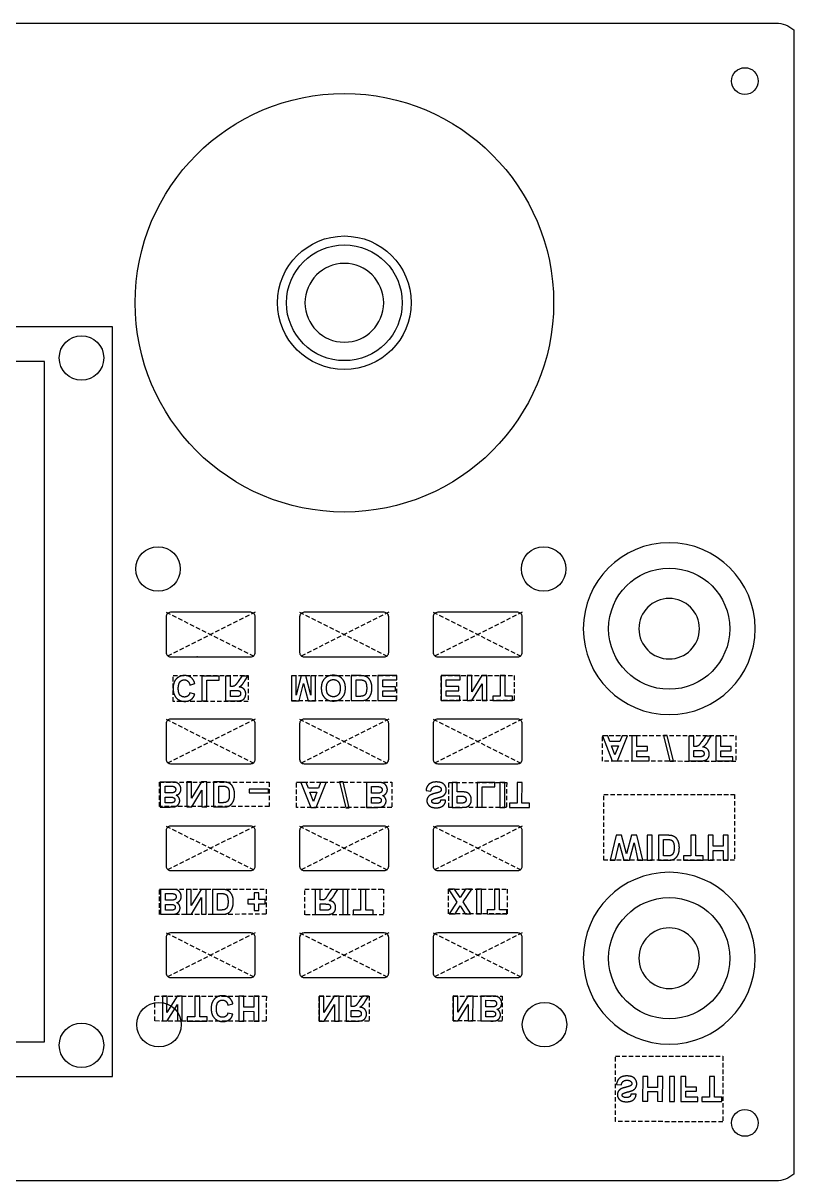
# Model space of a CAD drawing. Header units: millimetres. Extents: x 0 to 254, y -130 to 0.
# Drawn here: x 167.4 to 254, y -130 to 0 of the extents above; entities that cross this region are included whole.
import ezdxf

# ---------------------------------------------------------------- set-up
doc = ezdxf.new("R2010")
doc.units = ezdxf.units.MM
doc.linetypes.add('DASHED', pattern=[0.75, 0.5, -0.25])
doc.layers.get('0').update_dxf_attribs({"linetype": 'CONTINUOUS'})

msp = doc.modelspace()

# ---------------------------------------------------------------- linework, layer by layer
at = {"linetype": 'DASHED'}
for p, q in [((193.5, -66.16), (183.5, -71.16)), ((183.5, -66.16), (193.5, -71.16)), ((208.5, -66.16), (198.5, -71.16)), ((198.5, -66.16), (208.5, -71.16)), ((223.5, -66.16), (213.5, -71.16)), ((213.5, -66.16), (223.5, -71.16)), ((184.29, -73.25), (192.71, -73.25)), ((184.29, -76.17), (184.29, -73.25)), ((192.71, -73.25), (192.72, -76.16)), ((197.63, -73.25), (209.37, -73.25)), ((197.63, -76.1), (197.63, -73.25)), ((209.37, -73.25), (209.37, -76.09)), ((214.4, -73.25), (222.6, -73.26)), ((214.4, -76.06), (214.4, -73.25)), ((222.6, -73.26), (222.59, -76.07)), ((192.72, -76.16), (184.29, -76.17)), ((209.37, -76.09), (197.63, -76.1)), ((222.59, -76.07), (214.4, -76.06)), ((193.5, -78.16), (183.5, -83.16)), ((183.5, -78.16), (193.5, -83.16)), ((208.5, -78.16), (198.5, -83.16)), ((198.5, -78.16), (208.5, -83.16)), ((223.5, -78.16), (213.5, -83.16)), ((213.5, -78.16), (223.5, -83.16)), ((232.52, -79.99), (247.48, -80.01)), ((232.52, -82.88), (232.52, -79.99)), ((247.48, -80.01), (247.48, -82.9)), ((247.48, -82.9), (232.52, -82.88)), ((182.75, -85.25), (195.08, -85.25)), ((182.75, -87.98), (182.75, -85.25)), ((195.08, -85.25), (195.08, -87.97)), ((198.16, -85.25), (208.84, -85.25)), ((198.16, -88.07), (198.16, -85.25)), ((208.84, -85.25), (208.84, -88.07)), ((215.25, -85.26), (221.75, -85.26)), ((215.25, -88.07), (215.25, -85.26)), ((221.75, -85.26), (221.74, -88.07)), ((232.65, -86.6), (247.35, -86.6)), ((232.65, -94), (232.65, -86.6)), ((247.35, -86.6), (247.35, -94)), ((195.08, -87.97), (182.75, -87.98)), ((208.84, -88.07), (198.16, -88.07)), ((221.74, -88.07), (215.25, -88.07)), ((193.5, -90.16), (183.5, -95.16)), ((183.5, -90.16), (193.5, -95.16)), ((208.5, -90.16), (198.5, -95.16)), ((198.5, -90.16), (208.5, -95.16)), ((223.5, -90.16), (213.5, -95.16)), ((213.5, -90.16), (223.5, -95.16)), ((247.35, -94), (232.65, -94)), ((182.76, -97.26), (194.74, -97.26)), ((182.76, -100.08), (182.76, -97.26)), ((194.74, -97.26), (194.74, -100.07)), ((199.08, -97.25), (207.92, -97.25)), ((199.08, -100.13), (199.08, -97.25)), ((207.92, -97.25), (207.92, -100.12)), ((215.2, -97.25), (221.8, -97.25)), ((215.2, -100.01), (215.2, -97.25)), ((221.8, -97.25), (221.79, -100.02)), ((194.74, -100.07), (182.76, -100.08)), ((221.79, -100.02), (215.2, -100.01)), ((207.92, -100.12), (199.08, -100.13)), ((193.5, -102.16), (183.5, -107.16)), ((183.5, -102.16), (193.5, -107.16)), ((208.5, -102.16), (198.5, -107.16)), ((198.5, -102.16), (208.5, -107.16)), ((223.5, -102.16), (213.5, -107.16)), ((213.5, -102.16), (223.5, -107.16)), ((182.24, -109.25), (194.76, -109.27)), ((182.24, -112.05), (182.24, -109.25)), ((194.76, -109.27), (194.75, -112.07)), ((200.71, -109.25), (206.29, -109.25)), ((200.71, -112.06), (200.71, -109.25)), ((206.29, -109.25), (206.29, -112.06)), ((215.74, -112.04), (215.75, -109.25)), ((215.75, -109.25), (221.25, -109.26)), ((221.25, -109.26), (221.24, -112.06)), ((194.75, -112.07), (182.24, -112.05)), ((206.29, -112.06), (200.71, -112.06)), ((221.24, -112.06), (215.74, -112.04)), ((233.96, -123.35), (233.97, -115.99)), ((233.97, -115.99), (246.03, -116.01)), ((246.03, -116.01), (246.02, -123.36)), ((246.02, -123.36), (233.96, -123.35))]:
    msp.add_line(p, q, dxfattribs=at)
for p, q in [((187.51, -73.31), (187.51, -76.09)), ((189.48, -73.31), (187.51, -73.31)), ((188.07, -76.09), (188.07, -73.78)), ((188.07, -73.78), (189.48, -73.78)), ((189.48, -73.78), (189.48, -73.31)), ((190.16, -73.31), (190.16, -76.11)), ((190.73, -73.31), (190.16, -73.31)), ((190.73, -74.48), (190.73, -73.31)), ((192, -73.31), (191.6, -73.92)), ((192.68, -73.31), (192, -73.31)), ((192.34, -73.85), (192.68, -73.31)), ((197.59, -73.28), (197.59, -76.08)), ((198.11, -73.28), (197.59, -73.28)), ((198.67, -73.28), (198.11, -75.48)), ((198.11, -75.48), (198.11, -73.28)), ((199.21, -73.28), (198.67, -73.28)), ((199.77, -75.48), (199.21, -73.28)), ((200.29, -73.28), (199.77, -73.28)), ((199.77, -73.28), (199.77, -75.48)), ((200.29, -76.08), (200.29, -73.28)), ((205.33, -73.27), (204.27, -73.27)), ((204.27, -73.27), (204.27, -76.07)), ((204.83, -75.6), (204.83, -73.75)), ((204.83, -73.75), (205.26, -73.75)), ((207.28, -73.27), (207.28, -76.07)), ((209.41, -73.27), (207.28, -73.27)), ((207.85, -74.51), (207.85, -73.74)), ((207.85, -73.74), (209.41, -73.74)), ((209.41, -73.74), (209.41, -73.27)), ((214.4, -73.25), (214.4, -76.05)), ((216.53, -73.26), (214.4, -73.25)), ((214.97, -74.49), (214.97, -73.73)), ((214.97, -73.73), (216.53, -73.73)), ((216.53, -73.73), (216.53, -73.26)), ((217.3, -73.26), (217.3, -76.06)), ((217.82, -73.26), (217.3, -73.26)), ((218.95, -73.26), (217.82, -75.08)), ((217.82, -75.08), (217.82, -73.26)), ((219.52, -73.26), (218.95, -73.26)), ((219.52, -76.06), (219.52, -73.26)), ((221.03, -73.26), (221.03, -75.59)), ((221.59, -73.26), (221.03, -73.26)), ((221.59, -75.59), (221.59, -73.26)), ((186.72, -75.34), (186.16, -75.2)), ((186.18, -74.34), (186.72, -74.16)), ((190.84, -74.48), (190.73, -74.48)), ((190.73, -74.92), (191.15, -74.92)), ((190.73, -75.63), (190.73, -74.92)), ((198.43, -76.08), (198.94, -74.17)), ((198.94, -74.17), (199.44, -76.08)), ((209.25, -74.51), (207.85, -74.51)), ((207.85, -75.6), (207.85, -74.98)), ((207.85, -74.98), (209.25, -74.98)), ((209.25, -74.98), (209.25, -74.51)), ((216.37, -74.49), (214.97, -74.49)), ((214.97, -75.58), (214.97, -74.96)), ((214.97, -74.96), (216.37, -74.96)), ((216.37, -74.96), (216.37, -74.49)), ((217.85, -76.06), (218.99, -74.19)), ((218.99, -74.19), (218.99, -76.06)), ((187.51, -76.09), (188.07, -76.09)), ((190.16, -76.11), (191.35, -76.11)), ((191.17, -75.63), (190.73, -75.63)), ((197.59, -76.08), (198.43, -76.08)), ((199.44, -76.08), (200.29, -76.08)), ((204.27, -76.07), (205.3, -76.07)), ((205.09, -75.6), (204.83, -75.6)), ((207.28, -76.07), (209.36, -76.07)), ((209.36, -75.6), (207.85, -75.6)), ((209.36, -76.07), (209.36, -75.6)), ((214.4, -76.05), (216.48, -76.06)), ((216.48, -75.58), (214.97, -75.58)), ((216.48, -76.06), (216.48, -75.58)), ((217.3, -76.06), (217.85, -76.06)), ((218.99, -76.06), (219.52, -76.06)), ((221.03, -75.59), (220.2, -75.59)), ((220.2, -75.59), (220.2, -76.06)), ((220.2, -76.06), (222.42, -76.06)), ((222.42, -75.59), (221.59, -75.59)), ((222.42, -76.06), (222.42, -75.59)), ((233.12, -80.04), (232.52, -80.04)), ((232.52, -80.04), (233.61, -82.84)), ((233.35, -80.67), (233.12, -80.04)), ((234.2, -82.84), (235.33, -80.04)), ((234.71, -80.04), (234.47, -80.67)), ((235.33, -80.04), (234.71, -80.04)), ((235.82, -80.04), (235.82, -82.84)), ((236.38, -80.04), (235.82, -80.04)), ((236.38, -81.23), (236.38, -80.04)), ((239.38, -80), (240.07, -82.89)), ((239.77, -80), (239.38, -80)), ((240.47, -82.89), (239.77, -80)), ((242.22, -80.05), (242.21, -82.85)), ((242.78, -80.05), (242.22, -80.05)), ((242.78, -81.22), (242.78, -80.05)), ((244.06, -80.05), (243.65, -80.66)), ((244.73, -80.05), (244.06, -80.05)), ((244.39, -80.6), (244.73, -80.05)), ((245.23, -80.05), (245.23, -82.85)), ((245.79, -80.05), (245.23, -80.05)), ((245.79, -81.24), (245.79, -80.05)), ((234.47, -80.67), (233.35, -80.67)), ((233.9, -82.18), (233.52, -81.14)), ((233.52, -81.14), (234.29, -81.15)), ((234.29, -81.15), (233.9, -82.18)), ((237.55, -81.23), (236.38, -81.23)), ((236.38, -82.37), (236.38, -81.7)), ((236.38, -81.7), (237.55, -81.71)), ((237.55, -81.71), (237.55, -81.23)), ((242.89, -81.22), (242.78, -81.22)), ((242.78, -81.66), (243.2, -81.66)), ((242.78, -82.37), (242.78, -81.66)), ((246.96, -81.24), (245.79, -81.24)), ((245.79, -82.38), (245.79, -81.71)), ((245.79, -81.71), (246.96, -81.72)), ((246.96, -81.72), (246.96, -81.24)), ((233.61, -82.84), (234.2, -82.84)), ((235.82, -82.84), (237.74, -82.84)), ((237.74, -82.37), (236.38, -82.37)), ((237.74, -82.84), (237.74, -82.37)), ((240.07, -82.89), (240.47, -82.89)), ((242.21, -82.85), (243.4, -82.85)), ((243.22, -82.37), (242.78, -82.37)), ((245.23, -82.85), (247.15, -82.85)), ((247.15, -82.38), (245.79, -82.38)), ((247.15, -82.85), (247.15, -82.38)), ((183.77, -85.22), (182.82, -85.22)), ((182.82, -85.22), (182.82, -88.02)), ((183.39, -86.44), (183.39, -85.69)), ((183.39, -85.69), (183.91, -85.69)), ((185.84, -85.21), (185.84, -88.01)), ((186.36, -85.21), (185.84, -85.21)), ((187.49, -85.21), (186.36, -87.04)), ((186.36, -87.04), (186.36, -85.21)), ((188.06, -85.21), (187.49, -85.21)), ((188.06, -88.01), (188.06, -85.21)), ((189.91, -85.21), (188.84, -85.21)), ((188.84, -85.21), (188.84, -88.01)), ((189.41, -87.54), (189.41, -85.68)), ((189.41, -85.68), (189.83, -85.68)), ((199.25, -85.26), (198.65, -85.26)), ((198.65, -85.26), (199.74, -88.06)), ((199.48, -85.9), (199.25, -85.26)), ((200.34, -88.06), (201.46, -85.26)), ((200.85, -85.26), (200.6, -85.9)), ((201.46, -85.26), (200.85, -85.26)), ((202.97, -85.21), (203.67, -88.11)), ((203.37, -85.21), (202.97, -85.21)), ((204.07, -88.11), (203.37, -85.21)), ((206.96, -85.26), (206, -85.26)), ((206, -85.26), (206, -88.06)), ((206.57, -86.48), (206.57, -85.73)), ((206.57, -85.73), (207.09, -85.73)), ((215.63, -85.26), (215.63, -88.06)), ((216.2, -85.26), (215.63, -85.26)), ((216.2, -86.32), (216.2, -85.26)), ((218.45, -85.27), (218.44, -88.04)), ((220.42, -85.27), (218.45, -85.27)), ((219.01, -88.04), (219.01, -85.74)), ((219.01, -85.74), (220.42, -85.74)), ((220.42, -85.74), (220.42, -85.27)), ((220.99, -85.27), (220.99, -88.07)), ((221.55, -85.27), (220.99, -85.27)), ((221.55, -88.07), (221.55, -85.27)), ((222.91, -85.27), (222.91, -87.6)), ((223.48, -85.27), (222.91, -85.27)), ((223.47, -87.6), (223.48, -85.27)), ((183.84, -86.44), (183.39, -86.44)), ((183.39, -87.55), (183.39, -86.9)), ((183.39, -86.9), (183.76, -86.9)), ((186.39, -88.01), (187.53, -86.14)), ((187.53, -86.14), (187.53, -88.01)), ((192.84, -86.02), (192.84, -86.43)), ((195.01, -86.02), (192.84, -86.02)), ((192.84, -86.43), (195.01, -86.42)), ((195.01, -86.42), (195.01, -86.02)), ((200.6, -85.9), (199.48, -85.9)), ((200.04, -87.41), (199.66, -86.37)), ((199.66, -86.37), (200.42, -86.37)), ((200.42, -86.37), (200.04, -87.41)), ((207.02, -86.48), (206.57, -86.48)), ((206.57, -87.59), (206.57, -86.95)), ((206.57, -86.95), (206.94, -86.95)), ((212.69, -86.17), (213.24, -86.23)), ((216.57, -86.32), (216.2, -86.32)), ((216.2, -87.59), (216.2, -86.8)), ((216.2, -86.8), (216.51, -86.8)), ((182.82, -88.02), (183.94, -88.02)), ((183.71, -87.55), (183.39, -87.55)), ((185.84, -88.01), (186.39, -88.01)), ((187.53, -88.01), (188.06, -88.01)), ((188.84, -88.01), (189.88, -88.01)), ((189.66, -87.54), (189.41, -87.54)), ((199.74, -88.06), (200.34, -88.06)), ((203.67, -88.11), (204.07, -88.11)), ((206, -88.06), (207.12, -88.06)), ((206.89, -87.59), (206.57, -87.59)), ((214.89, -87.26), (214.32, -87.24)), ((215.63, -88.06), (216.54, -88.06)), ((216.47, -87.59), (216.2, -87.59)), ((218.44, -88.04), (219.01, -88.04)), ((220.99, -88.07), (221.55, -88.07)), ((222.91, -87.6), (222.08, -87.59)), ((222.08, -87.59), (222.08, -88.07)), ((222.08, -88.07), (224.3, -88.07)), ((224.3, -87.6), (223.47, -87.6)), ((224.3, -88.07), (224.3, -87.6)), ((234.04, -91.2), (233.37, -94)), ((233.95, -94), (234.37, -92.07)), ((234.65, -91.2), (234.04, -91.2)), ((234.37, -92.07), (234.89, -94)), ((235.21, -93.29), (234.65, -91.2)), ((235.77, -91.2), (235.21, -93.29)), ((235.56, -94), (236.05, -92.04)), ((236.37, -91.2), (235.77, -91.2)), ((236.05, -92.04), (236.48, -94)), ((237.05, -94), (236.37, -91.2)), ((237.51, -91.2), (237.51, -94)), ((238.07, -91.2), (237.51, -91.2)), ((238.07, -94), (238.07, -91.2)), ((239.86, -91.2), (238.8, -91.2)), ((238.8, -91.2), (238.8, -94)), ((239.36, -93.52), (239.36, -91.67)), ((239.36, -91.67), (239.78, -91.67)), ((242.44, -91.2), (242.44, -93.52)), ((243.01, -91.2), (242.44, -91.2)), ((243.01, -93.52), (243.01, -91.2)), ((244.39, -91.2), (244.39, -94)), ((244.95, -91.2), (244.39, -91.2)), ((244.95, -92.42), (244.95, -91.2)), ((246.63, -91.2), (246.06, -91.2)), ((246.06, -91.2), (246.06, -92.42)), ((246.63, -94), (246.63, -91.2)), ((239.62, -93.52), (239.36, -93.52)), ((242.44, -93.52), (241.61, -93.52)), ((241.61, -93.52), (241.61, -94)), ((243.83, -93.52), (243.01, -93.52)), ((243.83, -94), (243.83, -93.52)), ((246.06, -92.42), (244.95, -92.42)), ((244.95, -94), (244.95, -92.9)), ((244.95, -92.9), (246.06, -92.9)), ((246.06, -92.9), (246.06, -94)), ((233.37, -94), (233.95, -94)), ((234.89, -94), (235.56, -94)), ((236.48, -94), (237.05, -94)), ((237.51, -94), (238.07, -94)), ((238.8, -94), (239.83, -94)), ((241.61, -94), (243.83, -94)), ((244.39, -94), (244.95, -94)), ((246.06, -94), (246.63, -94)), ((183.82, -97.27), (182.87, -97.27)), ((182.87, -97.27), (182.87, -100.07)), ((185.79, -97.27), (185.79, -100.07)), ((186.31, -97.27), (185.79, -97.27)), ((187.44, -97.27), (186.31, -99.09)), ((186.31, -99.09), (186.31, -97.27)), ((188.01, -97.27), (187.44, -97.27)), ((188.01, -100.07), (188.01, -97.27)), ((189.76, -97.27), (188.7, -97.27)), ((188.7, -97.27), (188.7, -100.07)), ((200.25, -97.29), (200.25, -100.09)), ((200.82, -97.29), (200.25, -97.29)), ((200.82, -98.46), (200.82, -97.29)), ((202.09, -97.29), (201.68, -97.9)), ((202.77, -97.29), (202.09, -97.29)), ((202.43, -97.84), (202.77, -97.29)), ((203.34, -97.29), (203.34, -100.09)), ((203.9, -97.29), (203.34, -97.29)), ((203.9, -100.09), (203.9, -97.29)), ((205.35, -97.29), (205.35, -99.62)), ((205.92, -97.29), (205.35, -97.29)), ((205.92, -99.61), (205.92, -97.29)), ((215.22, -97.23), (216.17, -98.69)), ((215.89, -97.23), (215.22, -97.23)), ((216.52, -98.2), (215.89, -97.23)), ((217.14, -97.23), (216.52, -98.2)), ((216.86, -98.67), (217.82, -97.23)), ((217.82, -97.23), (217.14, -97.23)), ((218.37, -97.23), (218.37, -100.03)), ((218.94, -97.23), (218.37, -97.23)), ((218.94, -100.03), (218.94, -97.23)), ((220.39, -97.23), (220.39, -99.56)), ((220.95, -97.23), (220.39, -97.23)), ((220.95, -99.56), (220.95, -97.23)), ((183.43, -98.49), (183.43, -97.74)), ((183.43, -97.74), (183.95, -97.74)), ((183.89, -98.49), (183.43, -98.49)), ((186.34, -100.07), (187.48, -98.2)), ((187.48, -98.2), (187.48, -100.07)), ((189.26, -99.59), (189.26, -97.74)), ((189.26, -97.74), (189.69, -97.74)), ((193.41, -98.4), (192.68, -98.4)), ((192.68, -98.4), (192.68, -98.9)), ((193.41, -97.67), (193.41, -98.4)), ((193.9, -97.67), (193.41, -97.67)), ((193.9, -98.4), (193.9, -97.67)), ((194.64, -98.4), (193.9, -98.4)), ((194.64, -98.9), (194.64, -98.4)), ((200.93, -98.46), (200.82, -98.46)), ((216.17, -98.69), (215.3, -100.03)), ((217.73, -100.03), (216.86, -98.67)), ((182.87, -100.07), (183.99, -100.07)), ((183.43, -99.6), (183.43, -98.96)), ((183.43, -98.96), (183.8, -98.96)), ((183.76, -99.6), (183.43, -99.6)), ((185.79, -100.07), (186.34, -100.07)), ((187.48, -100.07), (188.01, -100.07)), ((188.7, -100.07), (189.73, -100.07)), ((189.52, -99.59), (189.26, -99.59)), ((192.68, -98.9), (193.41, -98.9)), ((193.41, -98.9), (193.41, -99.63)), ((193.41, -99.63), (193.9, -99.63)), ((193.9, -99.63), (193.9, -98.9)), ((193.9, -98.9), (194.64, -98.9)), ((200.25, -100.09), (201.44, -100.09)), ((200.82, -98.91), (201.24, -98.91)), ((200.82, -99.62), (200.82, -98.91)), ((201.26, -99.62), (200.82, -99.62)), ((203.34, -100.09), (203.9, -100.09)), ((205.35, -99.62), (204.52, -99.62)), ((204.52, -99.62), (204.52, -100.09)), ((204.52, -100.09), (206.75, -100.09)), ((206.75, -99.61), (205.92, -99.61)), ((206.75, -100.09), (206.75, -99.61)), ((215.3, -100.03), (215.97, -100.03)), ((215.97, -100.03), (216.53, -99.13)), ((216.53, -99.13), (217.08, -100.03)), ((217.08, -100.03), (217.73, -100.03)), ((218.37, -100.03), (218.94, -100.03)), ((220.39, -99.56), (219.56, -99.56)), ((219.56, -99.56), (219.56, -100.03)), ((219.56, -100.03), (221.78, -100.04)), ((221.78, -99.56), (220.95, -99.56)), ((221.78, -100.04), (221.78, -99.56)), ((183.08, -109.25), (183.08, -112.05)), ((183.61, -109.25), (183.08, -109.25)), ((184.74, -109.25), (183.6, -111.08)), ((183.6, -111.08), (183.61, -109.25)), ((183.63, -112.05), (184.78, -110.18)), ((185.3, -109.25), (184.74, -109.25)), ((184.78, -110.18), (184.77, -112.05)), ((185.3, -112.05), (185.3, -109.25)), ((186.72, -109.26), (186.71, -111.58)), ((187.28, -109.26), (186.72, -109.26)), ((187.28, -111.58), (187.28, -109.26)), ((190.45, -110.29), (191, -110.12)), ((191.68, -109.27), (191.67, -112.07)), ((192.24, -109.27), (191.68, -109.27)), ((192.24, -110.49), (192.24, -109.27)), ((193.35, -110.49), (192.24, -110.49)), ((193.92, -109.27), (193.35, -109.27)), ((193.35, -109.27), (193.35, -110.49)), ((193.91, -112.07), (193.92, -109.27)), ((200.71, -109.26), (200.71, -112.06)), ((201.23, -109.26), (200.71, -109.26)), ((202.36, -109.26), (201.23, -111.09)), ((201.23, -111.09), (201.23, -109.26)), ((201.26, -112.06), (202.4, -110.19)), ((202.93, -109.26), (202.36, -109.26)), ((202.4, -110.19), (202.4, -112.06)), ((202.93, -112.06), (202.93, -109.26)), ((203.72, -109.26), (203.72, -112.06)), ((204.28, -109.26), (203.72, -109.26)), ((204.28, -110.43), (204.28, -109.26)), ((204.4, -110.43), (204.28, -110.43)), ((205.56, -109.26), (205.15, -109.87)), ((206.23, -109.26), (205.56, -109.26)), ((205.89, -109.8), (206.23, -109.26)), ((215.75, -109.24), (215.74, -112.04)), ((216.27, -109.25), (215.75, -109.24)), ((217.4, -109.25), (216.27, -111.07)), ((216.27, -111.07), (216.27, -109.25)), ((216.29, -112.05), (217.44, -110.18)), ((217.97, -109.25), (217.4, -109.25)), ((217.44, -110.18), (217.44, -112.05)), ((217.96, -112.05), (217.97, -109.25)), ((218.85, -109.25), (218.84, -112.05)), ((219.8, -109.25), (218.85, -109.25)), ((219.41, -110.47), (219.42, -109.72)), ((219.87, -110.47), (219.41, -110.47)), ((219.42, -109.72), (219.94, -109.73)), ((186.71, -111.58), (185.88, -111.58)), ((185.88, -111.58), (185.88, -112.06)), ((188.11, -111.59), (187.28, -111.58)), ((188.11, -112.06), (188.11, -111.59)), ((190.99, -111.29), (190.43, -111.16)), ((192.24, -112.07), (192.24, -110.96)), ((192.24, -110.96), (193.35, -110.97)), ((193.35, -110.97), (193.35, -112.07)), ((204.28, -110.87), (204.7, -110.87)), ((204.28, -111.58), (204.28, -110.87)), ((204.72, -111.58), (204.28, -111.58)), ((219.41, -111.59), (219.41, -110.94)), ((219.41, -110.94), (219.78, -110.94)), ((219.74, -111.59), (219.41, -111.59)), ((183.08, -112.05), (183.63, -112.05)), ((184.77, -112.05), (185.3, -112.05)), ((185.88, -112.06), (188.11, -112.06)), ((191.67, -112.07), (192.24, -112.07)), ((193.35, -112.07), (193.91, -112.07)), ((200.71, -112.06), (201.26, -112.06)), ((202.4, -112.06), (202.93, -112.06)), ((203.72, -112.06), (204.91, -112.06)), ((215.74, -112.04), (216.29, -112.05)), ((217.44, -112.05), (217.96, -112.05)), ((218.84, -112.05), (219.96, -112.05)), ((237.03, -118.27), (237.02, -121.07)), ((237.59, -118.27), (237.03, -118.27)), ((237.59, -119.5), (237.59, -118.27)), ((239.27, -118.28), (238.7, -118.27)), ((238.7, -118.27), (238.7, -119.5)), ((239.26, -121.08), (239.27, -118.28)), ((240.02, -118.28), (240.02, -121.08)), ((240.58, -118.28), (240.02, -118.28)), ((240.58, -121.08), (240.58, -118.28)), ((241.31, -118.28), (241.31, -121.08)), ((241.88, -118.28), (241.31, -118.28)), ((241.88, -119.47), (241.88, -118.28)), ((244.52, -118.28), (244.51, -120.61)), ((245.08, -118.28), (244.52, -118.28)), ((245.08, -120.61), (245.08, -118.28)), ((234.08, -119.18), (234.63, -119.23)), ((238.7, -119.5), (237.59, -119.5)), ((243.05, -119.47), (241.88, -119.47)), ((243.05, -119.94), (243.05, -119.47)), ((236.28, -120.27), (235.71, -120.25)), ((237.59, -121.07), (237.59, -119.97)), ((237.59, -119.97), (238.7, -119.97)), ((238.7, -119.97), (238.7, -121.07)), ((241.88, -120.6), (241.88, -119.94)), ((241.88, -119.94), (243.05, -119.94)), ((243.23, -120.61), (241.88, -120.6)), ((243.23, -121.08), (243.23, -120.61)), ((244.51, -120.61), (243.68, -120.61)), ((243.68, -120.61), (243.68, -121.08)), ((245.91, -120.61), (245.08, -120.61)), ((245.91, -121.08), (245.91, -120.61)), ((237.02, -121.07), (237.59, -121.07)), ((238.7, -121.07), (239.26, -121.08)), ((240.02, -121.08), (240.58, -121.08)), ((241.31, -121.08), (243.23, -121.08)), ((243.68, -121.08), (245.91, -121.08))]:
    msp.add_line(p, q)
for points in [[(254, -129.24, -0.184483), (252, -130), (3, -130, -0.414214), (0, -127), (0, -3, -0.414214), (3, 0), (252, 0, -0.184483), (254, -0.76)], [(193, -66.16), (184, -66.16, 0.414214), (183.5, -66.66), (183.5, -70.66, 0.414214), (184, -71.16), (193, -71.16, 0.414214), (193.5, -70.66), (193.5, -66.66, 0.414214)], [(208, -66.16), (199, -66.16, 0.414214), (198.5, -66.66), (198.5, -70.66, 0.414214), (199, -71.16), (208, -71.16, 0.414214), (208.5, -70.66), (208.5, -66.66, 0.414214)], [(223, -66.16), (214, -66.16, 0.414214), (213.5, -66.66), (213.5, -70.66, 0.414214), (214, -71.16), (223, -71.16, 0.414214), (223.5, -70.66), (223.5, -66.66, 0.414214)], [(193, -78.16), (184, -78.16, 0.414214), (183.5, -78.66), (183.5, -82.66, 0.414214), (184, -83.16), (193, -83.16, 0.414214), (193.5, -82.66), (193.5, -78.66, 0.414214)], [(208, -78.16), (199, -78.16, 0.414214), (198.5, -78.66), (198.5, -82.66, 0.414214), (199, -83.16), (208, -83.16, 0.414214), (208.5, -82.66), (208.5, -78.66, 0.414214)], [(223, -78.16), (214, -78.16, 0.414214), (213.5, -78.66), (213.5, -82.66, 0.414214), (214, -83.16), (223, -83.16, 0.414214), (223.5, -82.66), (223.5, -78.66, 0.414214)], [(193, -90.16), (184, -90.16, 0.414214), (183.5, -90.66), (183.5, -94.66, 0.414214), (184, -95.16), (193, -95.16, 0.414214), (193.5, -94.66), (193.5, -90.66, 0.414214)], [(208, -90.16), (199, -90.16, 0.414214), (198.5, -90.66), (198.5, -94.66, 0.414214), (199, -95.16), (208, -95.16, 0.414214), (208.5, -94.66), (208.5, -90.66, 0.414214)], [(223, -90.16), (214, -90.16, 0.414214), (213.5, -90.66), (213.5, -94.66, 0.414214), (214, -95.16), (223, -95.16, 0.414214), (223.5, -94.66), (223.5, -90.66, 0.414214)], [(193, -102.16), (184, -102.16, 0.414214), (183.5, -102.66), (183.5, -106.66, 0.414214), (184, -107.16), (193, -107.16, 0.414214), (193.5, -106.66), (193.5, -102.66, 0.414214)], [(208, -102.16), (199, -102.16, 0.414214), (198.5, -102.66), (198.5, -106.66, 0.414214), (199, -107.16), (208, -107.16, 0.414214), (208.5, -106.66), (208.5, -102.66, 0.414214)], [(223, -102.16), (214, -102.16, 0.414214), (213.5, -102.66), (213.5, -106.66, 0.414214), (214, -107.16), (223, -107.16, 0.414214), (223.5, -106.66), (223.5, -102.66, 0.414214)]]:
    msp.add_lwpolyline(points, format="xyb", close=True)
for points in [[(177.5, -34.1), (40.8, -34.1), (40.8, -118.28), (177.5, -118.28)], [(169.85, -38), (48.54, -38), (48.54, -114.4), (169.85, -114.4)]]:
    msp.add_lwpolyline(points, close=True)
for centre, radius in [((248.5, -6.5), 1.5), ((203.52, -31.4), 23.5), ((203.52, -31.4), 7.5), ((203.52, -31.4), 6.5), ((174, -37.6), 2.5), ((182.6, -61.29), 2.5), ((225.9, -61.29), 2.5), ((240, -68), 6.8), ((240, -105), 6.8), ((182.7, -112.46), 2.5), ((226, -112.46), 2.5), ((174, -114.78), 2.5), ((248.5, -123.5), 1.5)]:
    msp.add_circle(centre, radius)
at = {"extrusion": (1.22465e-16, 0, -1)}
for centre, radius in [((-203.52, -31.4), 4.42), ((-240, -68), 9.65), ((-240, -68), 3.4), ((-240, -105), 9.65), ((-240, -105), 3.4)]:
    msp.add_circle(centre, radius, dxfattribs=at)
for points in [[(184.64, -73.64), (184.29, -74.02), (184.29, -74.68)], [(185.56, -73.26), (185, -73.26), (184.64, -73.64)], [(184.87, -74.73), (184.87, -74.2), (185.06, -73.97)], [(185.06, -73.97), (185.25, -73.74), (185.56, -73.74)], [(186.31, -73.48), (186.01, -73.26), (185.56, -73.26)], [(185.56, -73.74), (185.78, -73.74), (185.94, -73.89)], [(185.94, -73.89), (186.11, -74.03), (186.18, -74.34)], [(186.72, -74.16), (186.6, -73.71), (186.31, -73.48)], [(191.6, -73.92), (191.38, -74.24), (191.3, -74.33)], [(192.02, -74.31), (192.14, -74.18), (192.34, -73.85)], [(201.3, -73.61), (200.93, -73.99), (200.93, -74.66)], [(202.29, -73.23), (201.66, -73.23), (201.3, -73.61)], [(201.51, -74.68), (201.51, -74.2), (201.73, -73.96)], [(201.73, -73.96), (201.95, -73.71), (202.29, -73.71)], [(203.27, -73.61), (202.91, -73.23), (202.29, -73.23)], [(202.29, -73.71), (202.62, -73.71), (202.84, -73.95)], [(202.84, -73.95), (203.06, -74.2), (203.06, -74.68)], [(203.64, -74.67), (203.64, -73.99), (203.27, -73.61)], [(205.26, -73.75), (205.49, -73.75), (205.6, -73.77)], [(205.83, -73.33), (205.65, -73.27), (205.33, -73.27)], [(205.6, -73.77), (205.74, -73.81), (205.83, -73.89)], [(206.23, -73.56), (206.08, -73.41), (205.83, -73.33)], [(205.83, -73.89), (205.92, -73.97), (205.97, -74.16)], [(206.53, -74.05), (206.43, -73.75), (206.23, -73.56)], [(206.62, -74.65), (206.62, -74.3), (206.53, -74.05)], [(184.29, -74.68), (184.29, -75.38), (184.65, -75.77)], [(185.06, -75.45), (184.87, -75.23), (184.87, -74.73)], [(186.16, -75.2), (186.11, -75.42), (185.95, -75.55)], [(186.43, -75.85), (186.62, -75.67), (186.72, -75.34)], [(191.13, -74.45), (191.04, -74.48), (190.84, -74.48)], [(191.3, -74.33), (191.22, -74.41), (191.13, -74.45)], [(191.15, -74.92), (191.55, -74.92), (191.65, -74.96)], [(191.65, -74.96), (191.76, -74.99), (191.81, -75.08)], [(191.71, -74.54), (191.9, -74.44), (192.02, -74.31)], [(192.27, -74.8), (192.08, -74.6), (191.71, -74.54)], [(191.87, -75.29), (191.87, -75.43), (191.8, -75.51)], [(191.81, -75.08), (191.87, -75.16), (191.87, -75.29)], [(192.45, -75.32), (192.45, -75.01), (192.27, -74.8)], [(192.33, -75.76), (192.45, -75.57), (192.45, -75.32)], [(200.93, -74.66), (200.93, -75.09), (201.05, -75.38)], [(201.05, -75.38), (201.15, -75.59), (201.32, -75.76)], [(201.72, -75.4), (201.51, -75.16), (201.51, -74.68)], [(202.29, -75.64), (201.94, -75.64), (201.72, -75.4)], [(203.06, -74.68), (203.06, -75.17), (202.85, -75.4)], [(203.27, -75.74), (203.64, -75.35), (203.64, -74.67)], [(205.97, -75.17), (205.92, -75.34), (205.81, -75.44)], [(205.97, -74.16), (206.03, -74.35), (206.03, -74.67)], [(206.03, -74.67), (206.03, -75), (205.97, -75.17)], [(206.26, -75.76), (206.43, -75.58), (206.52, -75.31)], [(206.52, -75.31), (206.62, -75.04), (206.62, -74.65)], [(184.65, -75.77), (185.01, -76.16), (185.6, -76.16)], [(185.57, -75.67), (185.26, -75.67), (185.06, -75.45)], [(185.95, -75.55), (185.79, -75.67), (185.57, -75.67)], [(185.6, -76.16), (186.11, -76.16), (186.43, -75.85)], [(191.58, -75.62), (191.51, -75.63), (191.17, -75.63)], [(191.35, -76.11), (191.8, -76.11), (192.01, -76.03)], [(191.8, -75.51), (191.72, -75.6), (191.58, -75.62)], [(192.01, -76.03), (192.21, -75.96), (192.33, -75.76)], [(201.32, -75.76), (201.48, -75.93), (201.68, -76.01)], [(201.68, -76.01), (201.94, -76.12), (202.28, -76.12)], [(202.28, -76.12), (202.9, -76.12), (203.27, -75.74)], [(202.85, -75.4), (202.64, -75.64), (202.29, -75.64)], [(205.55, -75.57), (205.43, -75.6), (205.09, -75.6)], [(205.3, -76.07), (205.65, -76.07), (205.84, -76.02)], [(205.81, -75.44), (205.71, -75.54), (205.55, -75.57)], [(205.84, -76.02), (206.08, -75.95), (206.26, -75.76)], [(244.07, -81.05), (244.19, -80.92), (244.39, -80.6)], [(243.18, -81.19), (243.09, -81.22), (242.89, -81.22)], [(243.35, -81.07), (243.27, -81.15), (243.18, -81.19)], [(243.2, -81.66), (243.6, -81.66), (243.71, -81.7)], [(243.65, -80.66), (243.43, -80.98), (243.35, -81.07)], [(243.71, -81.7), (243.81, -81.73), (243.86, -81.82)], [(243.76, -81.28), (243.95, -81.18), (244.07, -81.05)], [(244.32, -81.54), (244.13, -81.34), (243.76, -81.28)], [(243.86, -81.82), (243.92, -81.9), (243.92, -82.03)], [(244.5, -82.06), (244.5, -81.75), (244.32, -81.54)], [(243.63, -82.37), (243.56, -82.38), (243.22, -82.37)], [(243.4, -82.85), (243.85, -82.85), (244.05, -82.77)], [(243.85, -82.26), (243.77, -82.34), (243.63, -82.37)], [(243.92, -82.03), (243.92, -82.17), (243.85, -82.26)], [(244.05, -82.77), (244.26, -82.7), (244.38, -82.51)], [(244.38, -82.51), (244.5, -82.31), (244.5, -82.06)], [(184.46, -85.23), (184.31, -85.22), (183.77, -85.22)], [(183.91, -85.69), (184.22, -85.69), (184.3, -85.7)], [(184.3, -85.7), (184.42, -85.73), (184.5, -85.82)], [(184.84, -85.37), (184.68, -85.26), (184.46, -85.23)], [(185.08, -85.65), (184.99, -85.47), (184.84, -85.37)], [(185.17, -86.03), (185.17, -85.84), (185.08, -85.65)], [(189.83, -85.68), (190.07, -85.68), (190.17, -85.71)], [(190.41, -85.27), (190.22, -85.21), (189.91, -85.21)], [(190.17, -85.71), (190.31, -85.75), (190.4, -85.83)], [(190.8, -85.49), (190.66, -85.35), (190.41, -85.27)], [(191.1, -85.99), (191, -85.68), (190.8, -85.49)], [(207.64, -85.28), (207.5, -85.26), (206.96, -85.26)], [(207.09, -85.73), (207.4, -85.73), (207.48, -85.75)], [(207.48, -85.75), (207.6, -85.77), (207.68, -85.86)], [(208.02, -85.41), (207.86, -85.3), (207.64, -85.28)], [(208.26, -85.7), (208.17, -85.52), (208.02, -85.41)], [(208.35, -86.07), (208.35, -85.88), (208.26, -85.7)], [(213.03, -85.46), (212.75, -85.7), (212.69, -86.17)], [(213.85, -85.21), (213.32, -85.21), (213.03, -85.46)], [(213.45, -85.82), (213.6, -85.69), (213.86, -85.69)], [(214.46, -85.31), (214.22, -85.21), (213.85, -85.21)], [(213.86, -85.69), (214.13, -85.69), (214.27, -85.81)], [(214.84, -85.63), (214.7, -85.42), (214.46, -85.31)], [(214.97, -86.08), (214.97, -85.84), (214.84, -85.63)], [(183.76, -86.9), (184.09, -86.9), (184.17, -86.91)], [(184.34, -86.4), (184.23, -86.44), (183.84, -86.44)], [(184.17, -86.91), (184.31, -86.93), (184.4, -87.01)], [(184.52, -86.27), (184.46, -86.36), (184.34, -86.4)], [(184.4, -87.01), (184.48, -87.09), (184.48, -87.23)], [(184.5, -85.82), (184.58, -85.9), (184.58, -86.05)], [(184.58, -86.05), (184.58, -86.18), (184.52, -86.27)], [(184.64, -86.7), (184.89, -86.63), (185.03, -86.45)], [(184.92, -86.95), (184.82, -86.78), (184.64, -86.7)], [(185.03, -87.31), (185.03, -87.11), (184.92, -86.95)], [(185.03, -86.45), (185.17, -86.27), (185.17, -86.03)], [(190.4, -85.83), (190.49, -85.91), (190.55, -86.1)], [(190.55, -86.1), (190.6, -86.29), (190.6, -86.61)], [(190.6, -86.61), (190.61, -86.93), (190.55, -87.11)], [(191.19, -86.59), (191.19, -86.24), (191.1, -85.99)], [(191.1, -87.25), (191.19, -86.98), (191.19, -86.59)], [(206.94, -86.95), (207.27, -86.95), (207.35, -86.96)], [(207.53, -86.44), (207.41, -86.48), (207.02, -86.48)], [(207.35, -86.96), (207.49, -86.97), (207.58, -87.06)], [(207.7, -86.31), (207.64, -86.4), (207.53, -86.44)], [(207.58, -87.06), (207.66, -87.14), (207.66, -87.27)], [(207.68, -85.86), (207.76, -85.95), (207.76, -86.1)], [(207.76, -86.1), (207.76, -86.22), (207.7, -86.31)], [(207.82, -86.75), (208.07, -86.67), (208.21, -86.49)], [(208.1, -86.99), (208, -86.83), (207.82, -86.75)], [(208.21, -87.35), (208.21, -87.16), (208.1, -86.99)], [(208.21, -86.49), (208.35, -86.31), (208.35, -86.07)], [(213.05, -86.76), (212.79, -86.99), (212.79, -87.33)], [(213.69, -86.49), (213.24, -86.6), (213.05, -86.76)], [(213.24, -86.23), (213.29, -85.95), (213.45, -85.82)], [(213.42, -87.2), (213.53, -87.11), (213.94, -87.01)], [(214.14, -86.37), (214.04, -86.4), (213.69, -86.49)], [(213.94, -87.01), (214.35, -86.91), (214.55, -86.81)], [(214.35, -86.24), (214.29, -86.31), (214.14, -86.37)], [(214.27, -85.81), (214.41, -85.92), (214.41, -86.08)], [(214.41, -86.08), (214.41, -86.17), (214.35, -86.24)], [(214.55, -86.81), (214.75, -86.7), (214.86, -86.52)], [(214.86, -86.52), (214.97, -86.34), (214.97, -86.08)], [(216.51, -86.8), (216.84, -86.8), (216.95, -86.84)], [(217.15, -86.36), (216.95, -86.32), (216.57, -86.32)], [(216.95, -86.84), (217.07, -86.88), (217.13, -86.98)], [(217.13, -86.98), (217.19, -87.07), (217.19, -87.2)], [(217.45, -86.49), (217.3, -86.39), (217.15, -86.36)], [(217.68, -86.77), (217.59, -86.59), (217.45, -86.49)], [(217.78, -87.2), (217.78, -86.95), (217.68, -86.77)], [(184.2, -87.54), (184.11, -87.55), (183.71, -87.55)], [(183.94, -88.02), (184.27, -88.01), (184.44, -87.99)], [(184.41, -87.44), (184.34, -87.52), (184.2, -87.54)], [(184.48, -87.23), (184.48, -87.36), (184.41, -87.44)], [(184.44, -87.99), (184.6, -87.96), (184.73, -87.87)], [(184.73, -87.87), (184.86, -87.78), (184.94, -87.64)], [(184.94, -87.64), (185.03, -87.49), (185.03, -87.31)], [(190.13, -87.51), (190.01, -87.54), (189.66, -87.54)], [(189.88, -88.01), (190.23, -88.01), (190.41, -87.96)], [(190.39, -87.38), (190.28, -87.48), (190.13, -87.51)], [(190.55, -87.11), (190.49, -87.28), (190.39, -87.38)], [(190.41, -87.96), (190.66, -87.89), (190.83, -87.7)], [(190.83, -87.7), (191.01, -87.52), (191.1, -87.25)], [(207.38, -87.58), (207.29, -87.59), (206.89, -87.59)], [(207.12, -88.06), (207.45, -88.06), (207.62, -88.03)], [(207.59, -87.49), (207.52, -87.57), (207.38, -87.58)], [(207.66, -87.27), (207.66, -87.4), (207.59, -87.49)], [(207.62, -88.03), (207.78, -88), (207.91, -87.92)], [(207.91, -87.92), (208.04, -87.83), (208.12, -87.68)], [(208.12, -87.68), (208.21, -87.54), (208.21, -87.35)], [(212.79, -87.33), (212.79, -87.54), (212.92, -87.73)], [(212.92, -87.73), (213.04, -87.91), (213.26, -88.01)], [(213.26, -88.01), (213.49, -88.11), (213.82, -88.11)], [(213.33, -87.37), (213.33, -87.27), (213.42, -87.2)], [(213.42, -87.54), (213.33, -87.47), (213.33, -87.37)], [(213.81, -87.64), (213.56, -87.64), (213.42, -87.54)], [(214.17, -87.55), (214.05, -87.64), (213.81, -87.64)], [(213.82, -88.11), (214.34, -88.11), (214.61, -87.88)], [(214.32, -87.24), (214.29, -87.45), (214.17, -87.55)], [(214.61, -87.88), (214.88, -87.65), (214.89, -87.26)], [(216.88, -87.57), (216.78, -87.59), (216.47, -87.59)], [(216.54, -88.06), (217.05, -88.06), (217.21, -88.02)], [(217.1, -87.45), (217.01, -87.55), (216.88, -87.57)], [(217.19, -87.2), (217.19, -87.35), (217.1, -87.45)], [(217.21, -88.02), (217.45, -87.96), (217.61, -87.75)], [(217.61, -87.75), (217.78, -87.54), (217.78, -87.2)], [(239.78, -91.67), (240.02, -91.67), (240.13, -91.7)], [(240.36, -91.26), (240.17, -91.2), (239.86, -91.2)], [(240.13, -91.7), (240.26, -91.73), (240.35, -91.81)], [(240.35, -91.81), (240.44, -91.9), (240.5, -92.08)], [(240.76, -91.48), (240.61, -91.34), (240.36, -91.26)], [(240.5, -92.08), (240.56, -92.27), (240.56, -92.6)], [(241.06, -91.98), (240.95, -91.67), (240.76, -91.48)], [(241.14, -92.57), (241.14, -92.23), (241.06, -91.98)], [(240.08, -93.5), (239.96, -93.52), (239.62, -93.52)], [(240.34, -93.37), (240.24, -93.46), (240.08, -93.5)], [(240.5, -93.09), (240.44, -93.27), (240.34, -93.37)], [(240.56, -92.6), (240.56, -92.92), (240.5, -93.09)], [(240.78, -93.69), (240.96, -93.5), (241.05, -93.23)], [(241.05, -93.23), (241.14, -92.97), (241.14, -92.57)], [(239.83, -94), (240.18, -94), (240.36, -93.94)], [(240.36, -93.94), (240.61, -93.87), (240.78, -93.69)], [(184.5, -97.29), (184.36, -97.27), (183.82, -97.27)], [(184.88, -97.42), (184.73, -97.31), (184.5, -97.29)], [(185.12, -97.71), (185.03, -97.53), (184.88, -97.42)], [(190.26, -97.33), (190.08, -97.27), (189.76, -97.27)], [(190.66, -97.55), (190.51, -97.41), (190.26, -97.33)], [(184.39, -98.45), (184.27, -98.49), (183.89, -98.49)], [(183.95, -97.74), (184.26, -97.74), (184.34, -97.76)], [(184.34, -97.76), (184.47, -97.78), (184.55, -97.87)], [(184.57, -98.32), (184.5, -98.41), (184.39, -98.45)], [(184.55, -97.87), (184.63, -97.96), (184.63, -98.11)], [(184.63, -98.11), (184.63, -98.23), (184.57, -98.32)], [(184.68, -98.76), (184.94, -98.68), (185.07, -98.5)], [(184.97, -99), (184.86, -98.84), (184.68, -98.76)], [(185.07, -98.5), (185.21, -98.32), (185.21, -98.08)], [(185.21, -98.08), (185.21, -97.89), (185.12, -97.71)], [(189.69, -97.74), (189.92, -97.74), (190.03, -97.77)], [(190.03, -97.77), (190.17, -97.8), (190.26, -97.88)], [(190.26, -97.88), (190.35, -97.96), (190.4, -98.15)], [(190.4, -98.15), (190.46, -98.34), (190.46, -98.66)], [(190.46, -98.66), (190.46, -98.99), (190.4, -99.16)], [(190.96, -98.04), (190.85, -97.74), (190.66, -97.55)], [(190.95, -99.3), (191.05, -99.03), (191.05, -98.64)], [(191.05, -98.64), (191.05, -98.29), (190.96, -98.04)], [(201.22, -98.43), (201.13, -98.46), (200.93, -98.46)], [(201.39, -98.31), (201.31, -98.4), (201.22, -98.43)], [(201.68, -97.9), (201.47, -98.23), (201.39, -98.31)], [(201.8, -98.53), (201.99, -98.42), (202.11, -98.29)], [(202.36, -98.78), (202.17, -98.58), (201.8, -98.53)], [(202.11, -98.29), (202.23, -98.16), (202.43, -97.84)], [(202.54, -99.3), (202.54, -98.99), (202.36, -98.78)], [(184.24, -99.59), (184.16, -99.6), (183.76, -99.6)], [(183.8, -98.96), (184.13, -98.96), (184.21, -98.97)], [(183.99, -100.07), (184.32, -100.07), (184.48, -100.04)], [(184.21, -98.97), (184.36, -98.98), (184.44, -99.07)], [(184.45, -99.5), (184.38, -99.58), (184.24, -99.59)], [(184.44, -99.07), (184.52, -99.15), (184.52, -99.28)], [(184.52, -99.28), (184.52, -99.41), (184.45, -99.5)], [(184.48, -100.04), (184.64, -100.01), (184.77, -99.93)], [(184.77, -99.93), (184.9, -99.84), (184.99, -99.69)], [(185.07, -99.36), (185.07, -99.17), (184.97, -99)], [(184.99, -99.69), (185.07, -99.55), (185.07, -99.36)], [(189.98, -99.57), (189.86, -99.59), (189.52, -99.59)], [(189.73, -100.07), (190.08, -100.07), (190.27, -100.01)], [(190.24, -99.43), (190.14, -99.53), (189.98, -99.57)], [(190.4, -99.16), (190.35, -99.34), (190.24, -99.43)], [(190.27, -100.01), (190.51, -99.94), (190.69, -99.76)], [(190.69, -99.76), (190.86, -99.57), (190.95, -99.3)], [(201.24, -98.91), (201.64, -98.91), (201.74, -98.94)], [(201.67, -99.61), (201.6, -99.62), (201.26, -99.62)], [(201.44, -100.09), (201.89, -100.09), (202.09, -100.01)], [(201.88, -99.5), (201.81, -99.58), (201.67, -99.61)], [(201.74, -98.94), (201.85, -98.97), (201.9, -99.06)], [(201.96, -99.27), (201.96, -99.41), (201.88, -99.5)], [(201.9, -99.06), (201.96, -99.14), (201.96, -99.27)], [(202.09, -100.01), (202.3, -99.94), (202.42, -99.75)], [(202.42, -99.75), (202.54, -99.55), (202.54, -99.3)], [(188.92, -109.59), (188.56, -109.97), (188.56, -110.64)], [(189.84, -109.21), (189.28, -109.21), (188.92, -109.59)], [(189.15, -110.68), (189.15, -110.15), (189.34, -109.92)], [(189.34, -109.92), (189.53, -109.7), (189.84, -109.7)], [(190.59, -109.44), (190.29, -109.22), (189.84, -109.21)], [(189.84, -109.7), (190.06, -109.7), (190.22, -109.84)], [(190.22, -109.84), (190.38, -109.99), (190.45, -110.29)], [(191, -110.12), (190.88, -109.66), (190.59, -109.44)], [(204.68, -110.4), (204.59, -110.43), (204.4, -110.43)], [(204.85, -110.28), (204.77, -110.36), (204.68, -110.4)], [(205.15, -109.87), (204.93, -110.19), (204.85, -110.28)], [(205.27, -110.49), (205.45, -110.39), (205.57, -110.26)], [(205.82, -110.75), (205.64, -110.55), (205.27, -110.49)], [(205.57, -110.26), (205.69, -110.13), (205.89, -109.8)], [(220.49, -109.27), (220.34, -109.26), (219.8, -109.25)], [(220.37, -110.44), (220.26, -110.48), (219.87, -110.47)], [(219.94, -109.73), (220.24, -109.73), (220.33, -109.74)], [(220.33, -109.74), (220.45, -109.77), (220.53, -109.86)], [(220.55, -110.31), (220.49, -110.4), (220.37, -110.44)], [(220.87, -109.41), (220.71, -109.3), (220.49, -109.27)], [(220.53, -109.86), (220.61, -109.95), (220.61, -110.09)], [(220.61, -110.09), (220.61, -110.22), (220.55, -110.31)], [(220.66, -110.74), (220.92, -110.67), (221.06, -110.49)], [(221.11, -109.7), (221.02, -109.52), (220.87, -109.41)], [(221.06, -110.49), (221.19, -110.31), (221.19, -110.07)], [(221.19, -110.07), (221.2, -109.88), (221.11, -109.7)], [(188.56, -110.64), (188.56, -111.33), (188.92, -111.72)], [(188.92, -111.72), (189.28, -112.11), (189.87, -112.11)], [(189.34, -111.4), (189.15, -111.18), (189.15, -110.68)], [(189.84, -111.63), (189.53, -111.63), (189.34, -111.4)], [(190.23, -111.5), (190.07, -111.63), (189.84, -111.63)], [(190.43, -111.16), (190.38, -111.38), (190.23, -111.5)], [(190.71, -111.81), (190.9, -111.63), (190.99, -111.29)], [(204.7, -110.87), (205.11, -110.87), (205.21, -110.91)], [(205.13, -111.57), (205.07, -111.58), (204.72, -111.58)], [(205.35, -111.46), (205.27, -111.55), (205.13, -111.57)], [(205.21, -110.91), (205.31, -110.94), (205.37, -111.03)], [(205.42, -111.24), (205.42, -111.38), (205.35, -111.46)], [(205.37, -111.03), (205.42, -111.11), (205.42, -111.24)], [(205.56, -111.98), (205.76, -111.91), (205.88, -111.71)], [(206.01, -111.27), (206.01, -110.96), (205.82, -110.75)], [(205.88, -111.71), (206.01, -111.52), (206.01, -111.27)], [(220.22, -111.58), (220.13, -111.59), (219.74, -111.59)], [(219.78, -110.94), (220.11, -110.94), (220.19, -110.95)], [(220.19, -110.95), (220.34, -110.97), (220.42, -111.05)], [(220.43, -111.48), (220.36, -111.56), (220.22, -111.58)], [(220.42, -111.05), (220.5, -111.14), (220.5, -111.27)], [(220.5, -111.27), (220.5, -111.4), (220.43, -111.48)], [(220.95, -110.99), (220.84, -110.83), (220.66, -110.74)], [(220.75, -111.91), (220.88, -111.83), (220.97, -111.68)], [(221.05, -111.35), (221.05, -111.16), (220.95, -110.99)], [(220.97, -111.68), (221.05, -111.53), (221.05, -111.35)], [(189.87, -112.11), (190.38, -112.11), (190.71, -111.81)], [(204.91, -112.06), (205.35, -112.06), (205.56, -111.98)], [(219.96, -112.05), (220.3, -112.06), (220.46, -112.03)], [(220.46, -112.03), (220.62, -112), (220.75, -111.91)], [(235.24, -118.22), (234.71, -118.22), (234.43, -118.47)], [(235.85, -118.32), (235.61, -118.22), (235.24, -118.22)], [(234.43, -118.47), (234.14, -118.71), (234.08, -119.18)], [(235.08, -119.5), (234.63, -119.61), (234.44, -119.77)], [(234.63, -119.23), (234.68, -118.96), (234.84, -118.83)], [(234.84, -118.83), (234.99, -118.7), (235.25, -118.7)], [(235.53, -119.38), (235.43, -119.41), (235.08, -119.5)], [(235.25, -118.7), (235.52, -118.7), (235.66, -118.81)], [(235.74, -119.25), (235.68, -119.32), (235.53, -119.38)], [(235.66, -118.81), (235.8, -118.93), (235.8, -119.09)], [(235.8, -119.09), (235.8, -119.18), (235.74, -119.25)], [(236.23, -118.64), (236.09, -118.43), (235.85, -118.32)], [(235.94, -119.82), (236.14, -119.71), (236.25, -119.53)], [(236.36, -119.09), (236.36, -118.85), (236.23, -118.64)], [(236.25, -119.53), (236.36, -119.35), (236.36, -119.09)], [(234.44, -119.77), (234.18, -120), (234.18, -120.34)], [(234.18, -120.34), (234.18, -120.55), (234.31, -120.74)], [(234.31, -120.74), (234.43, -120.92), (234.65, -121.02)], [(234.72, -120.38), (234.72, -120.28), (234.81, -120.21)], [(234.81, -120.55), (234.72, -120.48), (234.72, -120.38)], [(234.81, -120.21), (234.92, -120.12), (235.33, -120.02)], [(235.2, -120.65), (234.95, -120.65), (234.81, -120.55)], [(235.56, -120.56), (235.44, -120.65), (235.2, -120.65)], [(235.21, -121.12), (235.73, -121.12), (236, -120.89)], [(235.33, -120.02), (235.74, -119.92), (235.94, -119.82)], [(235.71, -120.25), (235.68, -120.46), (235.56, -120.56)], [(236, -120.89), (236.27, -120.66), (236.28, -120.27)], [(234.65, -121.02), (234.88, -121.12), (235.21, -121.12)]]:
    msp.add_open_spline(points, degree=2)
for p in [(188.5, -68.66), (188.5, -68.66), (203.5, -68.66), (203.5, -68.66), (218.5, -68.66), (218.5, -68.66), (187, -71.16), (188.5, -80.66), (188.5, -80.66), (203.5, -80.66), (203.5, -80.66), (218.5, -80.66), (218.5, -80.66), (188.5, -92.66), (188.5, -92.66), (203.5, -92.66), (203.5, -92.66), (218.5, -92.66), (218.5, -92.66), (188.5, -104.66), (188.5, -104.66), (203.5, -104.66), (203.5, -104.66), (218.5, -104.66), (218.5, -104.66)]:
    msp.add_point(p)

doc.saveas('drawing.dxf')
